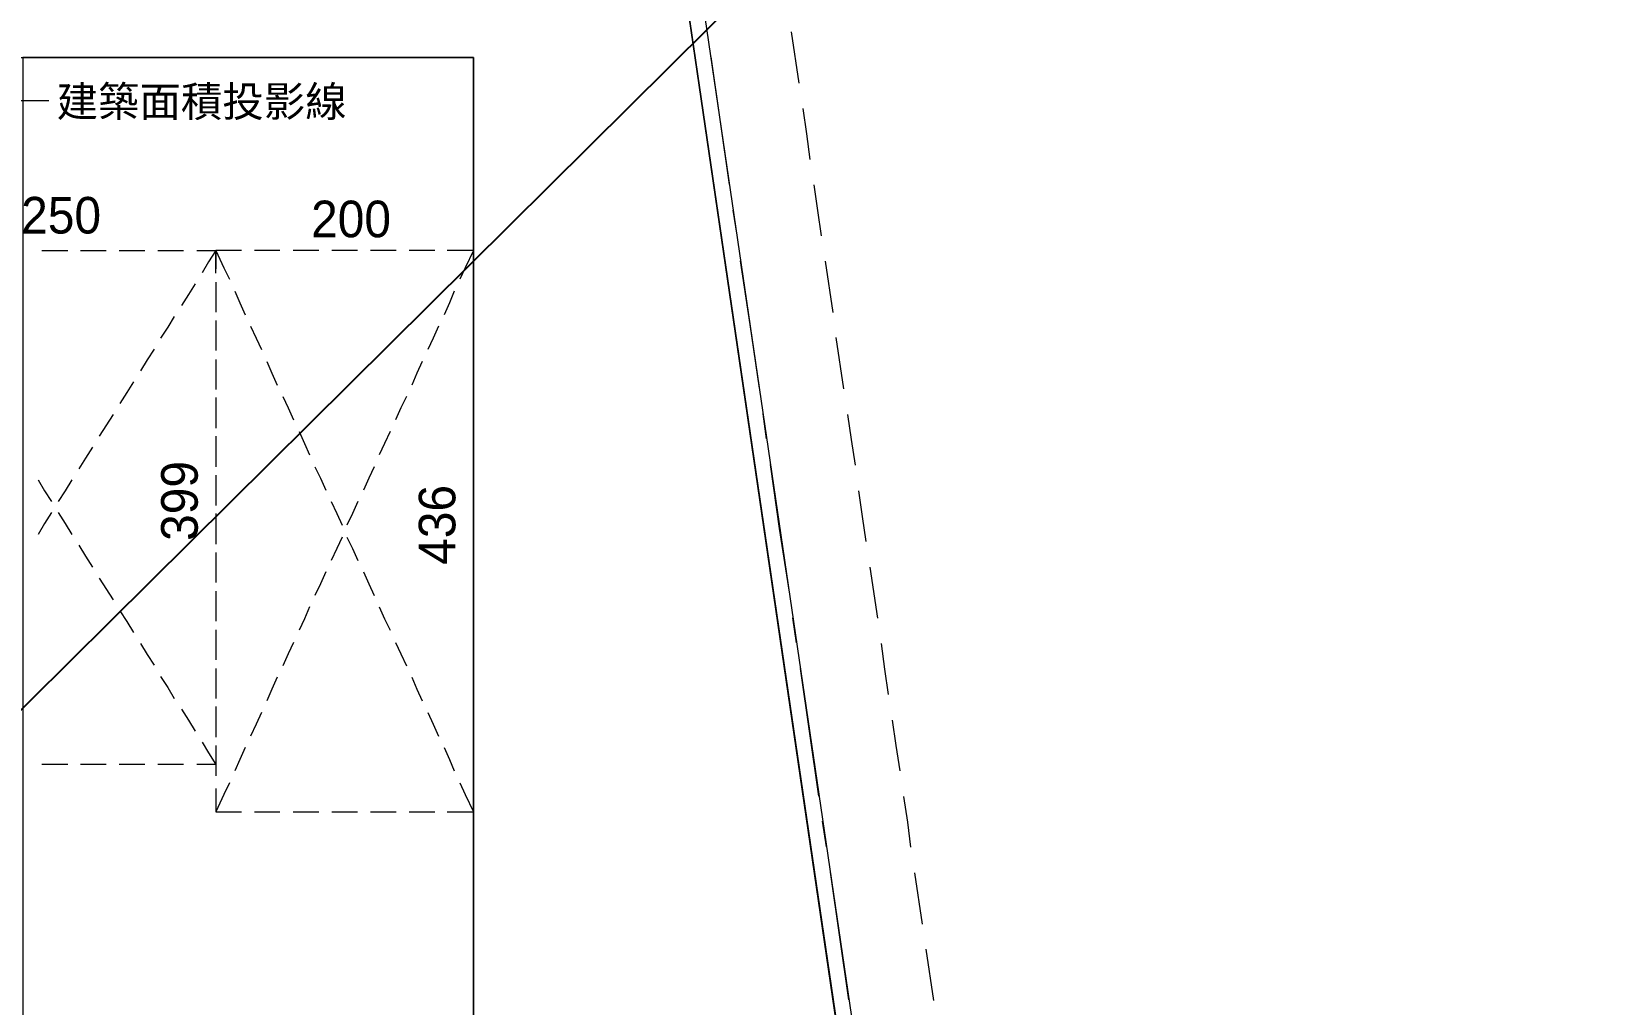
# Model space of a CAD drawing. Header units: millimetres. Extents: x -15161 to 10473752, y -72817 to 33960.
# Drawn here: x 39095 to 40320, y 2293 to 3049 of the extents above; entities that cross this region are included whole.
import ezdxf

# ---------------------------------------------------------------- set-up
doc = ezdxf.new("R2010")
doc.units = ezdxf.units.MM
doc.layers.add('PDF_幾何圖形', color=7, linetype='Continuous')
doc.layers.add('PDF_文字', color=7, linetype='Continuous')
doc.styles.add('PDF PMingLiU', font='PMingLiU.ttf')

# ---------------------------------------------------------------- blocks, each defined once
blk = doc.blocks.new('拆除後的建築底圖1131126')
at = {"layer": 'PDF_幾何圖形', "lineweight": 0}
for points in [[(12781, -313.5), (13428.8, -230.1), (13785.3, 239.5), (13353.5, 3189.8), (13155.7, 3160.5), (13077.4, 3697.8), (13089.3, 3697.8), (13165.9, 3174.5), (13363.6, 3203.3), (13592.7, 1643.1), (13797.6, 236.5), (13435.2, -241.5), (12782.7, -325.8)], [(13458, 3009), (13452.1, 3048.8)], [(13403.8, 2930.2), (13389.5, 3029.3)], [(13466.5, 2949.7), (13464, 2969.6), (13461, 2989.1)], [(13475.4, 2890.4), (13472.4, 2909.9), (13469.5, 2929.8)], [(13409.8, 2890.8), (13406.8, 2910.3)], [(12869.5, 2879), (12889.8, 2879)], [(12899.6, 2879), (12919.5, 2879)], [(12929.6, 2879), (12949.5, 2879)], [(12959.7, 2879), (12979.6, 2879)], [(12989.8, 2879), (13004.6, 2879), (13004.6, 2864.6)], [(13024.5, 2879), (13004.6, 2879), (12999.1, 2870.1), (12994, 2861.6)], [(13004.6, 2861.2), (13004.6, 2879), (13010.9, 2865.4), (13015.2, 2856.5)], [(13054.5, 2879), (13034.6, 2879)], [(13084.6, 2879), (13064.7, 2879)], [(13114.7, 2879), (13094.8, 2879)], [(13144.7, 2879), (13124.8, 2879)], [(13174.8, 2879), (13154.9, 2879)], [(13204.8, 2861.2), (13204.8, 2879), (13184.5, 2879)], [(13204.8, 2879), (13198.5, 2865.4), (13194.3, 2856.5)], [(13427.1, 2771.9), (13419.9, 2821.4), (13412.3, 2870.9)], [(13484.3, 2830.7), (13478.4, 2870.5)], [(12988.5, 2853.1), (12983.4, 2844.7), (12977.9, 2836.2)], [(13004.6, 2854.4), (13004.6, 2834.5)], [(13004.6, 2851), (13004.6, 2831.1)], [(13019.4, 2847.2), (13023.2, 2838.3), (13027.4, 2829)], [(13190, 2847.2), (13186.2, 2838.3), (13182, 2829)], [(13204.8, 2831.1), (13204.8, 2851)], [(12972.4, 2827.7), (12967.3, 2819.3), (12961.8, 2810.8)], [(13004.6, 2824.4), (13004.6, 2804.5)], [(13004.6, 2821), (13004.6, 2801.1)], [(13031.7, 2820.1), (13035.9, 2810.8), (13040.1, 2801.9)], [(13177.7, 2820.1), (13173.5, 2810.8), (13169.3, 2801.9)], [(13204.8, 2801.1), (13204.8, 2821)], [(13492.8, 2771.4), (13486.8, 2811.2)], [(12956.7, 2802.3), (12951.2, 2793.9), (12946.1, 2785.4)], [(13004.6, 2794.3), (13004.6, 2774.4)], [(13004.6, 2790.9), (13004.6, 2771)], [(13044.4, 2792.6), (13048.2, 2783.7), (13052.4, 2774.4)], [(13165, 2792.6), (13160.8, 2783.7), (13157, 2774.4)], [(13204.8, 2771), (13204.8, 2790.9)], [(12940.6, 2776.9), (12935.6, 2768.5), (12930.1, 2760)], [(13004.6, 2764.7), (13004.6, 2744.3)], [(13004.6, 2760.8), (13004.6, 2740.9)], [(13056.7, 2765.5), (13060.9, 2756.6), (13065.1, 2747.3)], [(13152.8, 2765.5), (13148.5, 2756.6), (13144.3, 2747.3)], [(13204.8, 2740.9), (13204.8, 2760.8)], [(12925, 2751.5), (12914, 2734.6)], [(13432.6, 2732.5), (13430.1, 2752)], [(13501.7, 2712.2), (13498.7, 2732.1), (13495.7, 2751.5)], [(13004.6, 2734.6), (13004.6, 2714.3)], [(13069.4, 2738.4), (13073.6, 2729.1), (13077.4, 2720.2)], [(13140.1, 2738.4), (13135.8, 2729.1), (13131.6, 2720.2)], [(12908.9, 2726.1), (12903.4, 2717.7), (12898.3, 2709.2)], [(13004.6, 2730.8), (13004.6, 2710.9)], [(13204.8, 2710.9), (13204.8, 2730.8)], [(13081.6, 2710.9), (13085.9, 2702), (13090.1, 2692.7)], [(13127.8, 2710.9), (13123.6, 2702), (13119.3, 2692.7)], [(13450.4, 2613.5), (13442.8, 2663), (13435.6, 2712.6)], [(12866.5, 2700.7), (12871.6, 2692.3), (12877.1, 2683.8)], [(12892.8, 2700.7), (12887.7, 2692.3), (12882.2, 2683.8)], [(13004.6, 2704.5), (13004.6, 2684.6)], [(13004.6, 2701.1), (13004.6, 2680.8)], [(13204.8, 2680.8), (13204.8, 2701.1)], [(13094.3, 2683.8), (13098.6, 2674.5), (13102.8, 2665.6)], [(13115.1, 2683.8), (13110.9, 2674.5), (13106.6, 2665.6)], [(13510.1, 2652.9), (13507.2, 2672.4), (13504.2, 2692.3)], [(12877.1, 2675.3), (12871.6, 2666.9), (12866.5, 2658.4)], [(12882.2, 2675.3), (12887.7, 2666.9), (12892.8, 2658.4)], [(13004.6, 2674.5), (13004.6, 2654.6)], [(13004.6, 2671.1), (13004.6, 2650.8)], [(13204.8, 2650.8), (13204.8, 2671.1)], [(12898.3, 2649.9), (12903.4, 2641.4), (12908.9, 2633)], [(13102.8, 2656.3), (13098.6, 2647.4), (13094.3, 2638.1)], [(13106.6, 2656.3), (13110.9, 2647.4), (13115.1, 2638.1)], [(13004.6, 2644.4), (13004.6, 2624.5)], [(13004.6, 2641), (13004.6, 2621.1)], [(13204.8, 2621.1), (13204.8, 2641)], [(12914, 2624.5), (12925, 2607.6)], [(13090.1, 2629.2), (13085.9, 2619.9), (13081.6, 2611)], [(13119.3, 2629.2), (13123.6, 2619.9), (13127.8, 2611)], [(13519, 2593.2), (13513.1, 2633)], [(13004.6, 2614.3), (13004.6, 2594.4)], [(13004.6, 2611), (13004.6, 2591.1)], [(13204.8, 2591.1), (13204.8, 2611)], [(12930.1, 2599.1), (12935.6, 2590.6), (12940.6, 2582.2)], [(13077.4, 2602.1), (13073.6, 2592.8), (13069.4, 2583.9)], [(13131.6, 2602.1), (13135.8, 2592.8), (13140.1, 2583.9)], [(13455.9, 2574.1), (13453, 2593.6)], [(12946.1, 2573.7), (12951.2, 2565.2), (12956.7, 2556.8)], [(13004.6, 2584.3), (13004.6, 2564.4)], [(13004.6, 2580.9), (13004.6, 2561)], [(13065.1, 2574.5), (13060.9, 2565.7), (13056.7, 2556.3)], [(13144.3, 2574.5), (13148.5, 2565.7), (13152.8, 2556.3)], [(13204.8, 2561), (13204.8, 2580.9)], [(13527.5, 2533.9), (13524.5, 2553.8), (13522, 2573.7)], [(13004.6, 2554.2), (13004.6, 2534.3)], [(13004.6, 2550.8), (13004.6, 2530.9)], [(13204.8, 2530.9), (13204.8, 2550.8)], [(13473.3, 2455.1), (13458.9, 2554.2)], [(12961.8, 2547.9), (12967.3, 2539.4), (12972.4, 2530.9)], [(13052.4, 2547.5), (13048.2, 2538.1), (13044.4, 2529.2)], [(13157, 2547.5), (13160.8, 2538.1), (13165, 2529.2)], [(13004.6, 2524.6), (13004.6, 2504.3)], [(12977.9, 2522.5), (12983.4, 2514), (12988.5, 2505.5)], [(13004.6, 2520.8), (13004.6, 2500.9)], [(13040.1, 2519.9), (13035.9, 2511), (13031.7, 2501.7)], [(13169.3, 2519.9), (13173.5, 2511), (13177.7, 2501.7)], [(13204.8, 2500.9), (13204.8, 2520.8)], [(13536.4, 2474.6), (13533.4, 2494.5), (13530.4, 2514)], [(13004.6, 2494.5), (13004.6, 2479.7), (12989.8, 2479.7)], [(12994, 2497.1), (12999.1, 2488.6), (13004.6, 2479.7)], [(13004.6, 2490.7), (13004.6, 2470.8)], [(13027.4, 2492.8), (13023.2, 2483.5), (13019.4, 2474.6)], [(13182, 2492.8), (13186.2, 2483.5), (13190, 2474.6)], [(13204.8, 2470.8), (13204.8, 2490.7)], [(12889.8, 2479.7), (12869.5, 2479.7)], [(12919.5, 2479.7), (12899.6, 2479.7)], [(12949.5, 2479.7), (12929.6, 2479.7)], [(12979.6, 2479.7), (12959.7, 2479.7)], [(13015.2, 2465.3), (13010.9, 2456.4), (13004.6, 2442.9)], [(13194.3, 2465.3), (13198.5, 2456.4), (13204.8, 2442.9)], [(13004.6, 2461.1), (13004.6, 2442.9), (13024.5, 2442.9)], [(13184.5, 2442.9), (13204.8, 2442.9), (13204.8, 2461.1)], [(13544.8, 2415.4), (13542.3, 2434.8), (13539.3, 2454.7)], [(13034.6, 2442.9), (13054.5, 2442.9)], [(13064.7, 2442.9), (13084.6, 2442.9)], [(13094.8, 2442.9), (13114.7, 2442.9)], [(13124.8, 2442.9), (13144.7, 2442.9)], [(13154.9, 2442.9), (13174.8, 2442.9)], [(13479.2, 2415.8), (13476.2, 2435.7)], [(13496.6, 2296.8), (13482.2, 2395.9)], [(13553.7, 2355.7), (13547.8, 2395.5)], [(13562.6, 2296.4), (13556.7, 2336.2)]]:
    blk.add_lwpolyline(points, dxfattribs=at)
blk.add_lwpolyline([(11419.4, 3643.6), (11419.4, 3606), (11339.3, 3606), (11339.3, 3643.6), (9474.2, 3643.6), (9474.2, 3617.8), (9448.4, 3617.8), (9448.4, 3547.1), (12604.5, 3547.1), (12604.5, 3539.5), (12739.5, 3539.5), (12739.5, 3028.9), (13204.8, 3028.9), (13204.8, 2247.7), (13491.9, 2247.7), (13361.5, 3136.4), (13110, 3099.6), (13035.5, 3611), (13009.2, 3607.2), (13003.7, 3643.6)], close=True, dxfattribs=at)
blk.add_lwpolyline([(13204.8, 3028.9), (12854.7, 3028.9, -0.000209), (12854.3, 625.2)], format="xyb", dxfattribs=at)
at = {"layer": 'PDF_幾何圖形', "lineweight": 13}
for points in [[(13403.8, 2930.2), (13389.5, 3029.3)], [(13409.8, 2890.8), (13406.8, 2910.3)], [(13427.1, 2771.9), (13419.9, 2821.4), (13412.3, 2870.9)], [(13432.6, 2732.5), (13430.1, 2752)], [(13450.4, 2613.5), (13442.8, 2663), (13435.6, 2712.6)], [(13455.9, 2574.1), (13453, 2593.6)], [(13473.3, 2455.1), (13458.9, 2554.2)], [(13479.2, 2415.8), (13476.2, 2435.7)], [(13496.6, 2296.8), (13482.2, 2395.9)]]:
    blk.add_lwpolyline(points, dxfattribs=at)
at = {"layer": 'PDF_幾何圖形', "lineweight": 9}
blk.add_lwpolyline([(12760.3, 2995.4), (12875, 2995.4)], dxfattribs=at)
at = {"layer": 'PDF_幾何圖形', "lineweight": 5}
for points in [[(12869.5, 2879), (12889.8, 2879)], [(12899.6, 2879), (12919.5, 2879)], [(12929.6, 2879), (12949.5, 2879)], [(12959.7, 2879), (12979.6, 2879)], [(12989.8, 2879), (13004.6, 2879), (13004.6, 2864.6)], [(13024.5, 2879), (13004.6, 2879), (12999.1, 2870.1), (12994, 2861.6)], [(13004.6, 2861.2), (13004.6, 2879), (13010.9, 2865.4), (13015.2, 2856.5)], [(13054.5, 2879), (13034.6, 2879)], [(13084.6, 2879), (13064.7, 2879)], [(13114.7, 2879), (13094.8, 2879)], [(13144.7, 2879), (13124.8, 2879)], [(13174.8, 2879), (13154.9, 2879)], [(13204.8, 2861.2), (13204.8, 2879), (13184.5, 2879)], [(13204.8, 2879), (13198.5, 2865.4), (13194.3, 2856.5)], [(12988.5, 2853.1), (12983.4, 2844.7), (12977.9, 2836.2)], [(13004.6, 2854.4), (13004.6, 2834.5)], [(13004.6, 2851), (13004.6, 2831.1)], [(13019.4, 2847.2), (13023.2, 2838.3), (13027.4, 2829)], [(13190, 2847.2), (13186.2, 2838.3), (13182, 2829)], [(13204.8, 2831.1), (13204.8, 2851)], [(12972.4, 2827.7), (12967.3, 2819.3), (12961.8, 2810.8)], [(13004.6, 2824.4), (13004.6, 2804.5)], [(13004.6, 2821), (13004.6, 2801.1)], [(13031.7, 2820.1), (13035.9, 2810.8), (13040.1, 2801.9)], [(13177.7, 2820.1), (13173.5, 2810.8), (13169.3, 2801.9)], [(13204.8, 2801.1), (13204.8, 2821)], [(12956.7, 2802.3), (12951.2, 2793.9), (12946.1, 2785.4)], [(13004.6, 2794.3), (13004.6, 2774.4)], [(13004.6, 2790.9), (13004.6, 2771)], [(13044.4, 2792.6), (13048.2, 2783.7), (13052.4, 2774.4)], [(13165, 2792.6), (13160.8, 2783.7), (13157, 2774.4)], [(13204.8, 2771), (13204.8, 2790.9)], [(12940.6, 2776.9), (12935.6, 2768.5), (12930.1, 2760)], [(13004.6, 2764.7), (13004.6, 2744.3)], [(13004.6, 2760.8), (13004.6, 2740.9)], [(13056.7, 2765.5), (13060.9, 2756.6), (13065.1, 2747.3)], [(13152.8, 2765.5), (13148.5, 2756.6), (13144.3, 2747.3)], [(13204.8, 2740.9), (13204.8, 2760.8)], [(12925, 2751.5), (12914, 2734.6)], [(13004.6, 2734.6), (13004.6, 2714.3)], [(13069.4, 2738.4), (13073.6, 2729.1), (13077.4, 2720.2)], [(13140.1, 2738.4), (13135.8, 2729.1), (13131.6, 2720.2)], [(12908.9, 2726.1), (12903.4, 2717.7), (12898.3, 2709.2)], [(13004.6, 2730.8), (13004.6, 2710.9)], [(13204.8, 2710.9), (13204.8, 2730.8)], [(13081.6, 2710.9), (13085.9, 2702), (13090.1, 2692.7)], [(13127.8, 2710.9), (13123.6, 2702), (13119.3, 2692.7)], [(12866.5, 2700.7), (12871.6, 2692.3), (12877.1, 2683.8)], [(12892.8, 2700.7), (12887.7, 2692.3), (12882.2, 2683.8)], [(13004.6, 2704.5), (13004.6, 2684.6)], [(13004.6, 2701.1), (13004.6, 2680.8)], [(13204.8, 2680.8), (13204.8, 2701.1)], [(13094.3, 2683.8), (13098.6, 2674.5), (13102.8, 2665.6)], [(13115.1, 2683.8), (13110.9, 2674.5), (13106.6, 2665.6)], [(12877.1, 2675.3), (12871.6, 2666.9), (12866.5, 2658.4)], [(12882.2, 2675.3), (12887.7, 2666.9), (12892.8, 2658.4)], [(13004.6, 2674.5), (13004.6, 2654.6)], [(13004.6, 2671.1), (13004.6, 2650.8)], [(13204.8, 2650.8), (13204.8, 2671.1)], [(12898.3, 2649.9), (12903.4, 2641.4), (12908.9, 2633)], [(13102.8, 2656.3), (13098.6, 2647.4), (13094.3, 2638.1)], [(13106.6, 2656.3), (13110.9, 2647.4), (13115.1, 2638.1)], [(13004.6, 2644.4), (13004.6, 2624.5)], [(13004.6, 2641), (13004.6, 2621.1)], [(13204.8, 2621.1), (13204.8, 2641)], [(12914, 2624.5), (12925, 2607.6)], [(13090.1, 2629.2), (13085.9, 2619.9), (13081.6, 2611)], [(13119.3, 2629.2), (13123.6, 2619.9), (13127.8, 2611)], [(13004.6, 2614.3), (13004.6, 2594.4)], [(13004.6, 2611), (13004.6, 2591.1)], [(13204.8, 2591.1), (13204.8, 2611)], [(12930.1, 2599.1), (12935.6, 2590.6), (12940.6, 2582.2)], [(13077.4, 2602.1), (13073.6, 2592.8), (13069.4, 2583.9)], [(13131.6, 2602.1), (13135.8, 2592.8), (13140.1, 2583.9)], [(12946.1, 2573.7), (12951.2, 2565.2), (12956.7, 2556.8)], [(13004.6, 2584.3), (13004.6, 2564.4)], [(13004.6, 2580.9), (13004.6, 2561)], [(13065.1, 2574.5), (13060.9, 2565.7), (13056.7, 2556.3)], [(13144.3, 2574.5), (13148.5, 2565.7), (13152.8, 2556.3)], [(13204.8, 2561), (13204.8, 2580.9)], [(13004.6, 2554.2), (13004.6, 2534.3)], [(13004.6, 2550.8), (13004.6, 2530.9)], [(13204.8, 2530.9), (13204.8, 2550.8)], [(12961.8, 2547.9), (12967.3, 2539.4), (12972.4, 2530.9)], [(13052.4, 2547.5), (13048.2, 2538.1), (13044.4, 2529.2)], [(13157, 2547.5), (13160.8, 2538.1), (13165, 2529.2)], [(13004.6, 2524.6), (13004.6, 2504.3)], [(12977.9, 2522.5), (12983.4, 2514), (12988.5, 2505.5)], [(13004.6, 2520.8), (13004.6, 2500.9)], [(13040.1, 2519.9), (13035.9, 2511), (13031.7, 2501.7)], [(13169.3, 2519.9), (13173.5, 2511), (13177.7, 2501.7)], [(13204.8, 2500.9), (13204.8, 2520.8)], [(13004.6, 2494.5), (13004.6, 2479.7), (12989.8, 2479.7)], [(12994, 2497.1), (12999.1, 2488.6), (13004.6, 2479.7)], [(13004.6, 2490.7), (13004.6, 2470.8)], [(13027.4, 2492.8), (13023.2, 2483.5), (13019.4, 2474.6)], [(13182, 2492.8), (13186.2, 2483.5), (13190, 2474.6)], [(13204.8, 2470.8), (13204.8, 2490.7)], [(12889.8, 2479.7), (12869.5, 2479.7)], [(12919.5, 2479.7), (12899.6, 2479.7)], [(12949.5, 2479.7), (12929.6, 2479.7)], [(12979.6, 2479.7), (12959.7, 2479.7)], [(13015.2, 2465.3), (13010.9, 2456.4), (13004.6, 2442.9)], [(13194.3, 2465.3), (13198.5, 2456.4), (13204.8, 2442.9)], [(13004.6, 2461.1), (13004.6, 2442.9), (13024.5, 2442.9)], [(13184.5, 2442.9), (13204.8, 2442.9), (13204.8, 2461.1)], [(13034.6, 2442.9), (13054.5, 2442.9)], [(13064.7, 2442.9), (13084.6, 2442.9)], [(13094.8, 2442.9), (13114.7, 2442.9)], [(13124.8, 2442.9), (13144.7, 2442.9)], [(13154.9, 2442.9), (13174.8, 2442.9)]]:
    blk.add_lwpolyline(points, dxfattribs=at)
at = {"layer": 'PDF_幾何圖形', "lineweight": 0}
blk.add_open_spline([(13204.8, 702.3), (13204.8, 1477.8), (13204.8, 2253.3), (13204.8, 3028.9)], degree=3, dxfattribs=at)
at = {"layer": 'PDF_文字', "attachment_point": 4, "style": 'PDF PMingLiU'}
for s, insert, char_height in [('建築面積投影線', (12880.9, 2993.3), 23.61), ('250', (12853.4, 2906.1), 28.45), ('200', (13078.7, 2903.2), 28.45)]:
    blk.add_mtext(s, dxfattribs=dict(at, insert=insert, char_height=char_height))
at = {"layer": 'PDF_文字', "char_height": 28.45, "attachment_point": 4, "rotation": 90, "style": 'PDF PMingLiU'}
for s, insert in [('399', (12976.6, 2653.3)), ('436', (13176.8, 2634.7))]:
    blk.add_mtext(s, dxfattribs=dict(at, insert=insert))

msp = doc.modelspace()

# ---------------------------------------------------------------- linework, layer by layer
at = {"color": 4}
msp.add_lwpolyline([(41545.4633, 4959.9057), (34313.4744, -2209.2652)], dxfattribs=at)

# ---------------------------------------------------------------- block references
at = {"color": 30}
msp.add_blockref('拆除後的建築底圖1131126', (26233.2578, 0), dxfattribs=at)

doc.saveas('drawing.dxf')
